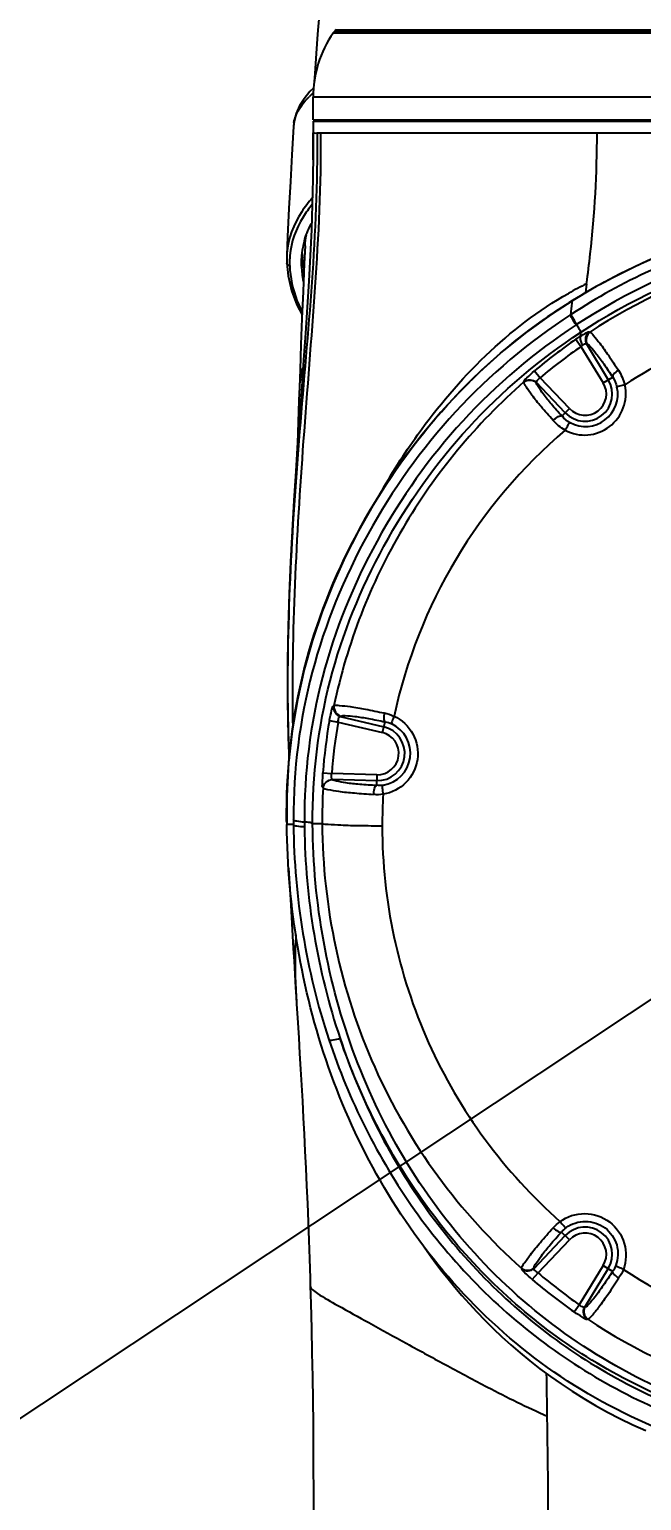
# Model space of a CAD drawing. Header units: millimetres. Extents: x 0 to 1173, y -4 to 841.
# Drawn here: x 231.6 to 241.87, y 311.81 to 336.49 of the extents above; entities that cross this region are included whole.
import ezdxf

# ---------------------------------------------------------------- set-up
doc = ezdxf.new("R2010")
doc.units = ezdxf.units.MM
doc.header["$LTSCALE"] = 65.395
doc.linetypes.add('CENTER', pattern=[0.6, 0.375, -0.075, 0.075, -0.075])
doc.layers.get('0').update_dxf_attribs({"linetype": 'CONTINUOUS'})
for name, color, linetype in [('ALL_DRFT_GEOM', 7, 'CONTINUOUS'), ('DRAFT_DIMS', 7, 'CONTINUOUS'), ('J_900_EXP_DH_BL10', 7, 'CONTINUOUS'), ('J_900_EXP_DH_BL9', 7, 'CONTINUOUS'), ('TM20_RUBBER_ARM1_900S_2207_BL13', 7, 'CONTINUOUS'), ('TMA25S_ARM1_756_BL8', 7, 'CONTINUOUS')]:
    doc.layers.add(name, color=color, linetype=linetype)
doc.styles.get("Standard").update_dxf_attribs({"font": 'txt', "width": 0.8})
doc.dimstyles.new('DIMSTYLE_13', dxfattribs={"dimtxt": 6, "dimasz": 9, "dimexe": 0.5, "dimexo": 0, "dimtad": 1, "dimlfac": 10, "dimzin": 0, "dimdsep": 46, "dimtxsty": 'Standard', "dimblk": '_FILLED', "dimblk1": '_FILLED', "dimblk2": '_FILLED', "dimcen": 0.09, "dimadec": 0, "dimazin": 0, "dimtp": 0.01, "dimtm": 0.01, "dimtfac": 1, "dimtofl": 0, "dimtmove": 0, "dimatfit": 2, "dimldrblk": '_FILLED', "dimfxl": 0, "dimtolj": 1, "dimtzin": 0, "dimarcsym": 0})
doc.dimstyles.new('DIMSTYLE_14', dxfattribs={"dimtxt": 6, "dimasz": 9, "dimexe": 0.5, "dimexo": 0, "dimtad": 1, "dimlfac": 10, "dimzin": 0, "dimdsep": 46, "dimtxsty": 'Standard', "dimblk": '_FILLED', "dimblk1": '_FILLED', "dimblk2": '_FILLED', "dimcen": 0.09, "dimadec": 0, "dimazin": 0, "dimtp": 0.01, "dimtm": 0.01, "dimtfac": 1, "dimtmove": 0, "dimatfit": 2, "dimldrblk": '_FILLED', "dimfxl": 0, "dimtolj": 1, "dimtzin": 0, "dimarcsym": 0})

# ---------------------------------------------------------------- blocks, each defined once
blk = doc.blocks.new('_FILLED')
at = {"color": 0, "linetype": 'ByBlock'}
blk.add_solid([(0, 0), (-1, 0.1667), (-1, -0.1667)], dxfattribs=at)
blk = doc.blocks.new('*D20')
at = {"layer": 'DRAFT_DIMS', "color": 2, "linetype": 'Continuous'}
blk.add_line((362.811, 192.443), (450.213, 94.254), dxfattribs=at)
at = {"layer": 'DRAFT_DIMS', "color": 2, "linetype": 'Continuous', "xscale": 9, "yscale": 9, "zscale": 9, "rotation": 131.6736765729}
blk.add_blockref('_FILLED', (362.811, 192.443), dxfattribs=at)
blk = doc.blocks.new('*D21')
at = {"layer": 'DRAFT_DIMS', "color": 2, "linetype": 'Continuous'}
for p, q in [((246.456, 323.158), (323.755, 374.496)), ((271.296, 339.655), (246.456, 323.158)), ((221.616, 306.661), (246.456, 323.158))]:
    blk.add_line(p, q, dxfattribs=at)
at = {"layer": 'DRAFT_DIMS', "color": 2, "linetype": 'Continuous', "xscale": 9, "yscale": 9, "zscale": 9}
for p, rotation in [((271.296, 339.655), 33.59000563470001), ((221.616, 306.661), 213.5900056347)]:
    blk.add_blockref('_FILLED', p, dxfattribs=dict(at, rotation=rotation))
blk = doc.blocks.new('*D23')
at = {"layer": 'DRAFT_DIMS', "color": 2, "linetype": 'Continuous'}
blk.add_line((390.784, 199.135), (471.564, 129.718), dxfattribs=at)
at = {"layer": 'DRAFT_DIMS', "color": 2, "linetype": 'Continuous', "xscale": 9, "yscale": 9, "zscale": 9, "rotation": 139.3269980893}
blk.add_blockref('_FILLED', (390.784, 199.135), dxfattribs=at)
blk = doc.blocks.new('TMA25S_ARM1_756_BL8', base_point=(656.9901, 283.1745))
at = {"layer": 'TMA25S_ARM1_756_BL8', "color": 7, "linetype": 'Continuous'}
for p, q in [((256.2209, 336.4344), (236.6911, 336.4344)), ((256.1767, 336.4577), (236.7354, 336.4577)), ((256.556, 335.3577), (236.356, 335.3577)), ((236.356, 334.9777), (236.356, 335.3577)), ((236.356, 334.9777), (256.556, 334.9777)), ((236.906, 334.9777), (236.906, 334.9577))]:
    blk.add_line(p, q, dxfattribs=at)
for centre, radius, start, end in [((238.2536, 335.3577), 1.8976, 145.42853, 180), ((236.7354, 336.4039), 0.0538, 90, 145.42853)]:
    blk.add_arc(centre, radius, start, end, dxfattribs=at)
blk = doc.blocks.new('J_900_EXP_DH_BL9', base_point=(532.0064, 323.1577))
at = {"layer": 'J_900_EXP_DH_BL9', "color": 7, "linetype": 'Continuous'}
for p, q in [((236.356, 334.9577), (236.356, 334.7577)), ((236.3561, 334.9577), (256.5559, 334.9577)), ((236.356, 334.7574), (236.3551, 334.4113)), ((236.356, 334.7577), (236.356, 334.7574)), ((236.356, 334.7574), (236.356, 334.7557)), ((236.4223, 334.7578), (236.4798, 334.7575)), ((236.4798, 334.7575), (236.8829, 334.7574)), ((236.8829, 334.7574), (236.9528, 334.7577)), ((236.9528, 334.7577), (246.406, 334.7577)), ((241.0641, 332.1578), (240.7093, 331.9469)), ((240.9427, 332.2271), (240.922, 332.0733)), ((240.6897, 331.7175), (240.6788, 331.7103)), ((240.7762, 331.542), (240.7655, 331.5349)), ((240.9844, 331.4186), (240.9976, 331.4151)), ((240.7631, 331.2959), (240.8485, 331.1736)), ((240.8485, 331.1736), (241.2218, 330.5644)), ((240.9394, 331.2161), (241.3068, 330.6165)), ((240.9394, 331.2161), (240.9525, 331.2125)), ((239.8924, 330.5785), (239.8918, 330.5816)), ((240.068, 330.7637), (240.1639, 330.6494)), ((240.6563, 330.1305), (240.1639, 330.6494)), ((241.2218, 330.5644), (241.3805, 330.6616)), ((240.5841, 330.0619), (240.0993, 330.5728)), ((240.0994, 330.5692), (240.0993, 330.5728)), ((240.6563, 330.1305), (240.5263, 330.0071)), ((236.697, 325.1417), (236.7049, 325.1462)), ((236.6286, 324.8978), (236.7757, 324.872)), ((236.8084, 324.9666), (236.8163, 324.9711)), ((236.8084, 324.9666), (237.5408, 324.7908)), ((236.7757, 324.872), (237.5175, 324.6939)), ((237.5175, 324.6939), (237.5613, 324.8761)), ((236.5178, 324.0185), (236.6668, 324.007)), ((237.4245, 323.9872), (236.6668, 324.007)), ((237.4245, 323.9872), (237.4197, 323.806)), ((237.4219, 323.8876), (236.6753, 323.9072)), ((235.9118, 323.153), (235.9119, 323.1522)), ((240.6563, 316.1848), (240.5208, 316.3135)), ((240.0624, 315.7037), (240.5841, 316.2534)), ((240.1278, 315.6279), (240.6563, 316.1848)), ((239.8546, 315.695), (239.8544, 315.7026)), ((240.0313, 315.5139), (240.1278, 315.6279)), ((240.0624, 315.7037), (240.0622, 315.7112)), ((241.2218, 315.7509), (240.8191, 315.0937)), ((241.3068, 315.6989), (240.9087, 315.0493)), ((241.2218, 315.7509), (241.3819, 315.6528)), ((240.7332, 314.9716), (240.8191, 315.0937)), ((240.9178, 315.0516), (240.9087, 315.0493)), ((240.9626, 314.8491), (240.9534, 314.8468))]:
    blk.add_line(p, q, dxfattribs=at)
for points in [[(236.3551, 334.4113), (236.3505, 333.9839), (236.3409, 333.5559), (236.3263, 333.1289), (236.3071, 332.7015), (236.2839, 332.2703), (236.2572, 331.8351), (236.2278, 331.3962), (236.1963, 330.9499), (236.1633, 330.4964), (236.1297, 330.0357), (236.0958, 329.5641), (236.0627, 329.0816), (236.031, 328.5885), (236.0014, 328.0814), (235.9749, 327.5605), (235.9528, 327.0262), (235.9362, 326.4749), (235.9265, 325.9059), (235.9255, 325.321), (235.9329, 324.8057)], [(246.456, 333.5339), (246.0029, 333.5261), (245.4726, 333.496), (244.9468, 333.4426), (244.4268, 333.365), (243.9142, 333.2627), (243.4102, 333.1357), (242.9164, 332.9845), (242.4339, 332.8101), (241.9637, 332.6134), (241.5068, 332.3956), (241.0641, 332.1578)], [(240.7093, 331.9469), (240.3467, 331.7113), (239.9353, 331.4158), (239.5441, 331.1022), (239.1743, 330.7731), (238.8253, 330.4292), (238.495, 330.0704), (238.1834, 329.6979), (237.8904, 329.313), (237.6146, 328.9146), (237.3566, 328.5031), (237.1168, 328.0796), (236.8948, 327.6419), (236.6915, 327.1908), (236.5083, 326.7267), (236.3456, 326.2476), (236.2057, 325.7539), (236.0908, 325.2464), (236.0025, 324.7232), (235.9434, 324.1845), (235.9145, 323.633), (235.9118, 323.153)], [(240.8485, 331.1736), (240.8518, 331.1763), (240.855, 331.1789), (240.8583, 331.1815), (240.8615, 331.184), (240.8648, 331.1864), (240.8681, 331.1887), (240.8713, 331.191), (240.8746, 331.1932), (240.8778, 331.1954)], [(235.9329, 324.8057), (235.9342, 324.7463), (235.9378, 324.6117), (235.9419, 324.4796), (235.9464, 324.35), (235.9505, 324.2486)], [(238.2162, 316.0659), (238.3085, 315.9346), (238.4076, 315.7987), (238.511, 315.6621), (238.6188, 315.5251), (238.731, 315.3878), (238.8484, 315.2498), (238.9713, 315.1112), (239.0996, 314.9724), (239.2335, 314.8336), (239.3734, 314.695), (239.5192, 314.5569), (239.6707, 314.4201), (239.8281, 314.2846), (239.9914, 314.1509), (240.1604, 314.0194), (240.3352, 313.8903), (240.516, 313.7639), (240.7023, 313.6407), (240.8942, 313.5208), (241.0919, 313.4045), (241.2949, 313.2921), (241.5031, 313.1839), (241.7167, 313.0801), (241.9349, 312.981)]]:
    blk.add_lwpolyline(points, dxfattribs=at)
for centre, radius, start, end in [((181.4456, 334.7399), 54.9104, 359.54643, 0.01851), ((246.4546, 323.0597), 9.9795, 89.99201, 123.14876), ((244.2912, 325.5832), 7.44, 116.74768, 119.3919), ((246.2552, 323.0217), 10.5071, 118.52361, 121.86454), ((246.1497, 323.1863), 10.3116, 121.84916, 125.04784), ((241.8496, 329.7425), 1.8957, 122.18522, 124.97029), ((243.2948, 331.2448), 2.4581, 176.1238, 177.6355), ((246.4567, 323.1397), 9.9469, 124.91773, 129.96187), ((246.4559, 323.1407), 9.7964, 124.917, 129.96173), ((240.9163, 330.3772), 0.458, 223.5, 31.5), ((240.9065, 330.3818), 0.6939, 242.12386, 12.43964), ((240.9163, 330.3772), 0.3584, 223.5, 31.5), ((240.9231, 330.3742), 0.5426, 241.92905, 12.58131), ((246.2369, 323.1301), 8.7204, 130.426, 167.81669), ((245.6368, 323.3167), 9.1459, 170.04486, 175.59929), ((265.9446, 325.443), 30.0171, 181.22017, 182.26895), ((245.6298, 323.3182), 8.9894, 170.04657, 175.60529), ((237.4339, 324.3455), 0.458, 268.5, 76.5), ((237.4339, 324.3455), 0.3584, 268.5, 76.5), ((237.4448, 324.3471), 0.5426, 279.16999, 65.03111), ((246.2044, 323.2248), 9.6976, 176.80181, 180.35432), ((245.1528, 323.1609), 7.6376, 176.25964, 180.27358), ((248.4642, 323.3317), 12.5536, 180.59412, 180.81894), ((247.3075, 323.2643), 11.2828, 180.14019, 180.566), ((247.6428, 323.2552), 11.4345, 180.31292, 180.72629), ((240.9163, 315.9381), 0.458, 328.5, 136.5), ((240.9163, 315.9381), 0.3584, 328.5, 136.5), ((246.408, 323.0404), 9.7152, 229.72708, 234.8811), ((246.4087, 323.0417), 9.866, 229.72919, 234.88248)]:
    blk.add_arc(centre, radius, start, end, dxfattribs=at)
for points, knots in [([(236.4223, 334.7581), (236.4387, 333.0845), (236.0916, 329.7733), (235.8992, 326.452), (235.9343, 324.8038)], [0, 0, 0, 0, 0.5037695, 1, 1, 1, 1]), ([(236.4798, 334.7574), (236.4909, 333.8936), (236.3962, 332.1666), (236.1209, 328.8506), (235.9867, 326.3841), (236.0125, 324.7821)], [0, 0, 0, 0, 0.2594814, 0.5187537, 1, 1, 1, 1]), ([(236.356, 334.7557), (236.3562, 334.7614), (236.3917, 334.751), (236.4059, 334.7577), (236.4223, 334.7578)], [0, 0, 0, 0, 0.2579443, 1, 1, 1, 1]), ([(240.9427, 332.2271), (240.965, 332.3939), (241.0724, 333.2329), (241.118, 334.0801), (241.118, 334.7577)], [0, 0, 0, 0, 0.1989417, 1, 1, 1, 1]), ([(246.456, 333.4085), (245.4415, 333.4085), (243.4045, 333.1314), (241.5361, 332.2685), (240.6897, 331.7175)], [0, 0, 0, 0, 0.5011431, 1, 1, 1, 1]), ([(241.2378, 332.2535), (241.9421, 332.6363), (243.4499, 333.2459), (245.0565, 333.4825), (245.8632, 333.5198)], [0, 0, 0, 0, 0.4981779, 1, 1, 1, 1]), ([(246.456, 333.2201), (245.456, 333.2201), (243.4486, 332.9417), (241.609, 332.0872), (240.7762, 331.542)], [0, 0, 0, 0, 0.5011773, 1, 1, 1, 1]), ([(240.8417, 331.4105), (241.6642, 331.9512), (243.4819, 332.7992), (245.467, 333.0786), (246.456, 333.0786)], [0, 0, 0, 0, 0.4987924, 1, 1, 1, 1]), ([(237.4757, 328.6945), (237.6681, 329.038), (238.4961, 330.3451), (239.6323, 331.4973), (240.6398, 332.0656)], [0, 0, 0, 0, 0.2539341, 1, 1, 1, 1]), ([(240.6788, 331.7103), (240.6806, 331.7276), (240.6896, 331.806), (240.7, 331.8843), (240.7084, 331.9454)], [0, 0, 0, 0, 0.219597, 1, 1, 1, 1]), ([(240.7095, 331.9467), (240.7092, 331.9466), (240.7087, 331.9463), (240.7084, 331.9457), (240.7084, 331.9454)], [0, 0, 0, 0, 0.465518, 1, 1, 1, 1]), ([(246.456, 331.979), (246.0268, 331.9793), (244.3212, 331.8526), (242.6573, 331.2254), (241.5841, 330.5313)], [0, 0, 0, 0, 0.2513957, 1, 1, 1, 1]), ([(235.9113, 323.2015), (235.9029, 324.0088), (236.0688, 325.6418), (237.2288, 328.7104), (238.8849, 330.6854), (240.2281, 331.6281)], [0, 0, 0, 0, 0.2475993, 0.4967546, 1, 1, 1, 1]), ([(240.6788, 331.7103), (239.9717, 331.2487), (238.6681, 330.1508), (237.1958, 328.0809), (236.2351, 325.7427), (236.0227, 324.0677), (236.0247, 323.2367)], [0, 0, 0, 0, 0.2521785, 0.5026783, 0.7518177, 1, 1, 1, 1]), ([(240.7655, 331.5349), (240.7419, 331.5712), (240.7155, 331.6264), (240.6738, 331.6886), (240.6788, 331.7103)], [0, 0, 0, 0, 0.6600091, 1, 1, 1, 1]), ([(240.7762, 331.542), (240.7528, 331.5783), (240.7264, 331.6335), (240.6848, 331.6958), (240.6897, 331.7175)], [0, 0, 0, 0, 0.6600344, 1, 1, 1, 1]), ([(240.7655, 331.5349), (240.0712, 331.0792), (238.7915, 329.9967), (237.3471, 327.9587), (236.4075, 325.6573), (236.204, 324.0097), (236.2085, 323.1927)], [0, 0, 0, 0, 0.2522253, 0.5027538, 0.7518752, 1, 1, 1, 1]), ([(236.3462, 323.1607), (236.34, 323.9681), (236.5375, 325.5972), (237.4637, 327.8733), (238.8908, 329.8889), (240.1556, 330.9595), (240.8417, 331.4105)], [0, 0, 0, 0, 0.2480836, 0.4971888, 0.7477368, 1, 1, 1, 1]), ([(240.8417, 331.4105), (240.846, 331.4265), (240.8136, 331.4735), (240.7941, 331.5147), (240.7762, 331.542)], [0, 0, 0, 0, 0.3369219, 1, 1, 1, 1]), ([(240.8399, 331.3469), (240.8345, 331.3407), (240.8243, 331.2841), (240.8537, 331.2338), (240.8778, 331.1954)], [0, 0, 0, 0, 0.1521276, 1, 1, 1, 1]), ([(240.8399, 331.3469), (240.8711, 331.3665), (240.9165, 331.3869), (240.9679, 331.4232), (240.9844, 331.4186)], [0, 0, 0, 0, 0.6837794, 1, 1, 1, 1]), ([(240.9977, 331.4151), (241.0233, 331.4051), (241.0783, 331.3349), (241.1821, 331.2101), (241.3192, 331.0114), (241.4206, 330.8602), (241.4754, 330.7757)], [0, 0, 0, 0, 0.1028699, 0.3153657, 0.6225277, 1, 1, 1, 1]), ([(240.8778, 331.1954), (240.8898, 331.2032), (240.9001, 331.2105), (240.9297, 331.2213), (240.9254, 331.2108), (240.9235, 331.208)], [0, 0, 0, 0, 0.6752073, 0.8432119, 1, 1, 1, 1]), ([(240.9526, 331.2124), (240.9761, 331.206), (241.0281, 331.1458), (241.1208, 331.039), (241.2432, 330.8667), (241.3323, 330.7352), (241.3805, 330.6616)], [0, 0, 0, 0, 0.1043797, 0.3167431, 0.6232747, 1, 1, 1, 1]), ([(239.8922, 330.5782), (239.091, 329.8791), (237.7095, 328.2082), (236.9233, 326.187), (236.7049, 325.1462)], [0, 0, 0, 0, 0.4999355, 1, 1, 1, 1]), ([(239.8921, 330.5818), (239.8917, 330.6095), (239.9749, 330.6679), (240.0244, 330.7271), (240.068, 330.7637)], [0, 0, 0, 0, 0.3270714, 1, 1, 1, 1]), ([(240.3797, 329.9342), (240.3124, 330.01), (240.1928, 330.149), (240.0373, 330.3374), (239.9451, 330.4736), (239.8929, 330.5497), (239.8921, 330.5782)], [0, 0, 0, 0, 0.3749273, 0.6812241, 0.8945748, 1, 1, 1, 1]), ([(240.0993, 330.5728), (240.0976, 330.5766), (240.1101, 330.6127), (240.1393, 330.6323), (240.1639, 330.6494)], [0, 0, 0, 0, 0.1221364, 1, 1, 1, 1]), ([(241.4754, 330.7757), (241.4612, 330.7661), (241.4255, 330.7369), (241.3708, 330.6931), (241.3805, 330.6616)], [0, 0, 0, 0, 0.3437215, 1, 1, 1, 1]), ([(240.5263, 330.0071), (240.4673, 330.0731), (240.3624, 330.1944), (240.2261, 330.3587), (240.1455, 330.4776), (240.0998, 330.5443), (240.0994, 330.5692)], [0, 0, 0, 0, 0.3749009, 0.6811727, 0.8945065, 1, 1, 1, 1]), ([(241.5841, 330.5312), (241.5537, 330.5243), (241.5133, 330.5089), (241.4618, 330.5037), (241.4526, 330.4923)], [0, 0, 0, 0, 0.6795092, 1, 1, 1, 1]), ([(240.3797, 329.9342), (240.4058, 329.9585), (240.4463, 329.9885), (240.5092, 330.0179), (240.5263, 330.0071)], [0, 0, 0, 0, 0.6386422, 1, 1, 1, 1]), ([(240.5821, 329.768), (240.5981, 329.7985), (240.6264, 329.8353), (240.6511, 329.8928), (240.6678, 329.8954)], [0, 0, 0, 0, 0.6712916, 1, 1, 1, 1]), ([(236.7049, 325.1462), (236.732, 325.158), (236.8271, 325.1465), (237.0004, 325.1303), (237.254, 325.0836), (237.4447, 325.0457), (237.5497, 325.0232)], [0, 0, 0, 0, 0.1035896, 0.3166162, 0.6237058, 1, 1, 1, 1]), ([(236.6286, 324.8978), (236.6384, 324.954), (236.6648, 325.0267), (236.673, 325.1279), (236.697, 325.1417)], [0, 0, 0, 0, 0.6737945, 1, 1, 1, 1]), ([(236.7757, 324.872), (236.7767, 324.8841), (236.7826, 324.9136), (236.7869, 324.9639), (236.8084, 324.9666)], [0, 0, 0, 0, 0.3586096, 1, 1, 1, 1]), ([(236.8163, 324.9711), (236.8394, 324.9839), (236.9249, 324.9774), (237.0772, 324.9662), (237.3012, 324.928), (237.4689, 324.8955), (237.5613, 324.8761)], [0, 0, 0, 0, 0.1050014, 0.3179152, 0.6244125, 1, 1, 1, 1]), ([(237.713, 324.9705), (237.8436, 324.9092), (238.0719, 324.6955), (238.1525, 324.239), (237.9486, 323.8244), (237.6727, 323.6826), (237.5314, 323.6591)], [0, 0, 0, 0, 0.2500803, 0.5015794, 0.7518588, 1, 1, 1, 1]), ([(237.5497, 325.0232), (237.5435, 324.9915), (237.5391, 324.9461), (237.5455, 324.8847), (237.5613, 324.8761)], [0, 0, 0, 0, 0.6429888, 1, 1, 1, 1]), ([(237.713, 324.9705), (237.7002, 324.9423), (237.6891, 324.903), (237.6654, 324.8515), (237.6739, 324.839)], [0, 0, 0, 0, 0.6715197, 1, 1, 1, 1]), ([(235.9343, 324.8038), (235.934, 324.8041), (235.9334, 324.8046), (235.933, 324.8053), (235.9329, 324.8057)], [0, 0, 0, 0, 0.5631845, 1, 1, 1, 1]), ([(236.5219, 323.7658), (236.5037, 323.7867), (236.5202, 323.8837), (236.5135, 323.9618), (236.5178, 324.0185)], [0, 0, 0, 0, 0.3276851, 1, 1, 1, 1]), ([(236.6752, 323.9072), (236.6715, 323.9088), (236.6568, 323.9441), (236.6623, 323.9774), (236.6668, 324.007)], [0, 0, 0, 0, 0.1185679, 1, 1, 1, 1]), ([(237.3696, 323.6526), (237.262, 323.6587), (237.0676, 323.6728), (236.809, 323.6961), (236.6392, 323.7288), (236.5427, 323.7449), (236.5219, 323.7657)], [0, 0, 0, 0, 0.3766741, 0.6841776, 0.8971449, 1, 1, 1, 1]), ([(237.4197, 323.806), (237.3253, 323.8112), (237.1547, 323.8233), (236.9276, 323.8441), (236.7783, 323.873), (236.6935, 323.8885), (236.6753, 323.9072)], [0, 0, 0, 0, 0.3760691, 0.683264, 0.8964009, 1, 1, 1, 1]), ([(237.3696, 323.6526), (237.3711, 323.6878), (237.3785, 323.7367), (237.4006, 323.8014), (237.4197, 323.806)], [0, 0, 0, 0, 0.6414551, 1, 1, 1, 1]), ([(237.5314, 323.6591), (237.5258, 323.6927), (237.5251, 323.7377), (237.5173, 323.8015), (237.5313, 323.8115)], [0, 0, 0, 0, 0.6641104, 1, 1, 1, 1]), ([(236.2085, 323.1927), (236.166, 323.1934), (236.1114, 323.2005), (236.0302, 323.2159), (236.0247, 323.2367)], [0, 0, 0, 0, 0.6642436, 1, 1, 1, 1]), ([(236.3462, 323.1607), (236.3419, 323.1762), (236.2813, 323.1873), (236.2402, 323.1924), (236.2085, 323.1927)], [0, 0, 0, 0, 0.3362827, 1, 1, 1, 1]), ([(246.456, 312.1952), (245.0057, 312.1952), (242.7922, 312.5682), (240.248, 313.9677), (238.1362, 315.875), (236.3828, 318.9914), (235.9316, 321.7753), (235.9119, 323.1522)], [0, 0, 0, 0, 0.2567265, 0.3841298, 0.5099449, 0.7562531, 1, 1, 1, 1]), ([(236.2092, 323.1102), (236.1667, 323.1106), (236.1121, 323.1173), (236.0308, 323.1321), (236.0253, 323.1528)], [0, 0, 0, 0, 0.664371, 1, 1, 1, 1]), ([(246.456, 312.7958), (245.0995, 312.7958), (242.3582, 313.2835), (238.9493, 315.6617), (236.8319, 319.1671), (236.3564, 321.8389), (236.3462, 323.1607)], [0, 0, 0, 0, 0.2535217, 0.5045394, 0.7529544, 1, 1, 1, 1]), ([(236.507, 323.1648), (236.5156, 321.7713), (237.1113, 318.956), (238.8133, 316.629), (239.8544, 315.7026)], [0, 0, 0, 0, 0.4999867, 1, 1, 1, 1]), ([(237.5152, 323.1244), (237.3893, 323.1252), (237.1588, 323.1289), (236.8538, 323.1332), (236.6466, 323.1512), (236.5372, 323.1514), (236.507, 323.1648)], [0, 0, 0, 0, 0.374291, 0.685864, 0.9018889, 1, 1, 1, 1]), ([(237.5152, 323.1244), (237.5121, 321.8847), (238.0469, 319.376), (239.5684, 317.312), (240.4966, 316.4896)], [0, 0, 0, 0, 0.4999186, 1, 1, 1, 1]), ([(236.8084, 319.5596), (236.7677, 319.5469), (236.7135, 319.5368), (236.6321, 319.5237), (236.6199, 319.5413)], [0, 0, 0, 0, 0.6650468, 1, 1, 1, 1]), ([(236.6199, 319.5413), (236.9557, 318.5295), (237.9235, 316.5804), (240.2142, 314.2331), (243.1783, 312.7687), (245.367, 312.468), (246.456, 312.468)], [0, 0, 0, 0, 0.2472836, 0.4963339, 0.747411, 1, 1, 1, 1]), ([(236.8084, 319.5596), (237.1373, 318.5674), (238.0849, 316.6554), (240.3302, 314.3512), (243.239, 312.9143), (245.3871, 312.6199), (246.456, 312.6199)], [0, 0, 0, 0, 0.2471372, 0.496137, 0.7472854, 1, 1, 1, 1]), ([(246.456, 312.6818), (245.3918, 312.6818), (243.2533, 312.9759), (240.3554, 314.4004), (238.106, 316.6796), (237.1448, 318.5745), (236.8084, 319.5596)], [0, 0, 0, 0, 0.2526755, 0.503821, 0.7528452, 1, 1, 1, 1]), ([(240.4966, 316.4896), (240.6139, 316.5748), (240.9131, 316.6723), (241.3558, 316.5212), (241.6229, 316.1369), (241.6107, 315.8219), (241.5604, 315.6857)], [0, 0, 0, 0, 0.2488268, 0.499741, 0.7508138, 1, 1, 1, 1]), ([(239.8544, 315.7026), (239.8551, 315.732), (239.9131, 315.811), (240.0117, 315.9546), (240.1802, 316.1545), (240.3092, 316.3027), (240.3818, 316.3835)], [0, 0, 0, 0, 0.1022352, 0.315199, 0.6230283, 1, 1, 1, 1]), ([(240.0622, 315.7112), (240.0614, 315.7373), (240.1112, 315.8087), (240.1966, 315.9355), (240.3439, 316.1122), (240.457, 316.2425), (240.5208, 316.3135)], [0, 0, 0, 0, 0.1030163, 0.3159309, 0.6234476, 1, 1, 1, 1]), ([(240.3818, 316.3835), (240.4071, 316.3606), (240.4456, 316.3327), (240.5046, 316.3037), (240.5208, 316.3135)], [0, 0, 0, 0, 0.6435801, 1, 1, 1, 1]), ([(240.4967, 316.4897), (240.5161, 316.4632), (240.5468, 316.4325), (240.5844, 316.3839), (240.6006, 316.3863)], [0, 0, 0, 0, 0.6669542, 1, 1, 1, 1]), ([(240.6006, 316.3863), (240.6922, 316.4535), (240.9269, 316.531), (241.2753, 316.4125), (241.4846, 316.1094), (241.4739, 315.862), (241.4341, 315.7553)], [0, 0, 0, 0, 0.2481094, 0.4995541, 0.7512726, 1, 1, 1, 1]), ([(240.0313, 315.5139), (239.9878, 315.5508), (239.9379, 315.6105), (239.8555, 315.6674), (239.8546, 315.695)], [0, 0, 0, 0, 0.6738325, 1, 1, 1, 1]), ([(240.1278, 315.6279), (240.118, 315.6349), (240.0957, 315.6553), (240.0545, 315.6835), (240.0624, 315.7037)], [0, 0, 0, 0, 0.3585764, 1, 1, 1, 1]), ([(241.3819, 315.6528), (241.3298, 315.5727), (241.2331, 315.4294), (241.1004, 315.241), (240.9996, 315.1248), (240.9433, 315.0582), (240.9178, 315.0516)], [0, 0, 0, 0, 0.3757923, 0.6830575, 0.8962309, 1, 1, 1, 1]), ([(241.4842, 315.5383), (241.4249, 315.4471), (241.3149, 315.2837), (241.1654, 315.0687), (241.0519, 314.9349), (240.9909, 314.8583), (240.9626, 314.8491)], [0, 0, 0, 0, 0.3762741, 0.6839116, 0.8971438, 1, 1, 1, 1]), ([(241.4842, 315.5383), (241.456, 315.5567), (241.4196, 315.5863), (241.3769, 315.6349), (241.3819, 315.6528)], [0, 0, 0, 0, 0.6446452, 1, 1, 1, 1]), ([(241.5607, 315.6858), (241.5303, 315.6972), (241.493, 315.7184), (241.4367, 315.7395), (241.4341, 315.7553)], [0, 0, 0, 0, 0.6693097, 1, 1, 1, 1]), ([(241.5604, 315.6857), (242.2795, 315.2131), (243.8644, 314.4732), (245.5955, 314.2267), (246.456, 314.2275)], [0, 0, 0, 0, 0.4999835, 1, 1, 1, 1]), ([(240.9087, 315.0493), (240.9055, 315.0468), (240.8675, 315.0515), (240.8419, 315.0743), (240.8191, 315.0937)], [0, 0, 0, 0, 0.1192214, 1, 1, 1, 1]), ([(240.9534, 314.8468), (240.9266, 314.8402), (240.85, 314.9057), (240.7798, 314.9388), (240.7332, 314.9716)], [0, 0, 0, 0, 0.3263742, 1, 1, 1, 1]), ([(240.9626, 314.8491), (241.768, 314.3155), (243.5467, 313.482), (245.4898, 313.2029), (246.456, 313.2026)], [0, 0, 0, 0, 0.4999691, 1, 1, 1, 1])]:
    blk.add_open_spline(points, degree=3, knots=knots, dxfattribs=at)
for points in [[(240.9844, 331.4186), (240.927, 331.38), (240.9037, 331.2753), (240.9394, 331.2161)], [(240.9977, 331.4151), (240.9402, 331.3765), (240.9169, 331.2717), (240.9526, 331.2124)], [(239.8921, 330.5818), (239.9443, 330.6271), (240.0513, 330.6225), (240.0993, 330.5728)], [(239.8922, 330.5782), (239.9443, 330.6236), (240.0514, 330.619), (240.0994, 330.5692)], [(241.3805, 330.6616), (241.4145, 330.6106), (241.4392, 330.5522), (241.4526, 330.4923)], [(241.4754, 330.7757), (241.524, 330.701), (241.5612, 330.6175), (241.584, 330.5313)], [(240.5818, 329.7682), (240.5066, 329.8122), (240.4376, 329.869), (240.3797, 329.9342)], [(240.6678, 329.8954), (240.6185, 329.9216), (240.5598, 329.9543), (240.5437, 330.0077)], [(236.7049, 325.1462), (236.6916, 325.0783), (236.7492, 324.9878), (236.8163, 324.9711)], [(236.697, 325.1417), (236.6837, 325.0738), (236.7413, 324.9833), (236.8084, 324.9666)], [(237.5497, 325.0232), (237.6048, 325.0114), (237.6627, 324.9975), (237.7081, 324.9641)], [(237.5613, 324.8761), (237.5993, 324.8684), (237.6396, 324.8585), (237.6699, 324.8343)], [(236.5219, 323.7657), (236.5261, 323.8351), (236.6057, 323.9085), (236.6752, 323.9072)], [(237.5313, 323.8115), (237.4959, 323.8058), (237.4575, 323.7994), (237.4238, 323.8116)], [(237.5314, 323.6591), (237.4794, 323.652), (237.4241, 323.6443), (237.374, 323.6598)], [(236.0252, 323.1537), (235.9875, 323.1533), (235.9497, 323.1527), (235.9119, 323.1517)], [(236.0253, 323.1528), (236.0373, 321.9329), (236.2357, 320.6993), (236.6199, 319.5413)], [(236.2092, 323.1102), (236.2244, 321.91), (236.4248, 320.6969), (236.8084, 319.5596)], [(236.507, 323.1648), (236.4535, 323.1607), (236.3998, 323.16), (236.3462, 323.1607)], [(240.3818, 316.3835), (240.4162, 316.4218), (240.4532, 316.4612), (240.4996, 316.4835)], [(240.5208, 316.3135), (240.5443, 316.3401), (240.5702, 316.3675), (240.6028, 316.3816)], [(239.8544, 315.7025), (239.9065, 315.6568), (240.0141, 315.6613), (240.0622, 315.7112)], [(239.8546, 315.695), (239.9067, 315.6493), (240.0143, 315.6537), (240.0624, 315.7037)], [(241.4341, 315.7553), (241.4212, 315.7208), (241.4074, 315.6832), (241.3792, 315.6596)], [(241.5606, 315.6855), (241.5407, 315.6357), (241.5195, 315.5825), (241.4801, 315.5461)], [(240.9534, 314.8468), (240.8962, 314.8856), (240.8731, 314.9901), (240.9087, 315.0493)], [(240.9626, 314.8491), (240.9053, 314.8878), (240.8821, 314.9924), (240.9178, 315.0516)]]:
    blk.add_open_spline(points, degree=3, dxfattribs=at)
blk = doc.blocks.new('J_900_EXP_DH_BL10', base_point=(658.2783, 323.5593))
at = {"layer": 'J_900_EXP_DH_BL10', "color": 7, "linetype": 'Continuous'}
for p, q in [((236.3629, 335.5105), (236.3012, 335.4505)), ((236.0259, 334.8653), (235.9978, 334.3876)), ((236.2195, 332.8608), (236.206, 332.5648)), ((235.9118, 332.6989), (235.9119, 332.5773)), ((235.9642, 332.6923), (235.9637, 332.6855)), ((235.9648, 332.7006), (235.9642, 332.6923)), ((236.1597, 332.5241), (236.1594, 332.6523)), ((235.9445, 322.4194), (235.974, 321.8951)), ((236.0783, 320.1448), (236.0784, 320.1446))]:
    blk.add_line(p, q, dxfattribs=at)
for points in [[(236.4792, 337.0367), (236.455, 336.7317), (236.431, 336.4162), (236.4073, 336.0909), (236.3839, 335.7559), (236.375, 335.6226)], [(236.3012, 335.4505), (236.2027, 335.3316), (236.1253, 335.2096), (236.0696, 335.0834), (236.0362, 334.9545), (236.0256, 334.8601)], [(235.9978, 334.3876), (235.9734, 333.9451), (235.9497, 333.4896), (235.9267, 333.0204), (235.9118, 332.6989)], [(235.9119, 332.573), (235.9339, 332.3568), (235.9908, 332.1138), (236.0808, 331.8747), (236.1698, 331.7051)], [(236.206, 332.5648), (236.1858, 332.0979), (236.1673, 331.6451), (236.1505, 331.2062), (236.1351, 330.7828), (236.1251, 330.4943)], [(236.1251, 330.4943), (236.1175, 330.267), (236.1058, 329.9079), (236.0944, 329.5436)], [(235.974, 321.8951), (235.9854, 321.6961), (235.9972, 321.4922), (236.0094, 321.2843), (236.0221, 321.072), (236.035, 320.856), (236.0619, 320.4147)], [(236.0619, 320.4147), (236.0756, 320.189), (236.0784, 320.1446)], [(236.0783, 320.1448), (236.0979, 319.8237), (236.1133, 319.5695), (236.1288, 319.3099), (236.1443, 319.0452), (236.1596, 318.7781), (236.1748, 318.5076), (236.1898, 318.232), (236.2045, 317.9531), (236.2189, 317.6709), (236.233, 317.3832), (236.2466, 317.09), (236.2596, 316.7911), (236.2719, 316.4861), (236.2834, 316.1758), (236.2941, 315.8606), (236.3041, 315.5393), (236.3081, 315.4035)], [(236.3081, 315.4034), (236.3161, 315.1131), (236.3265, 314.6966), (236.3353, 314.286), (236.3427, 313.883), (236.3486, 313.4874), (236.3532, 313.0976), (236.3565, 312.7157), (236.3587, 312.342), (236.3598, 311.9734), (236.36, 311.6155), (236.3595, 311.2667), (236.3585, 310.9167), (236.3573, 310.5662), (236.3563, 310.2245), (236.356, 309.9577)]]:
    blk.add_lwpolyline(points, dxfattribs=at)
for centre, radius, start, end in [((237.4273, 334.2113), 1.6222, 131.34139, 134.62582), ((236.6314, 334.8272), 0.6067, 170.08601, 176.40141), ((237.4949, 332.5923), 1.3363, 169.62025, 177.42986), ((237.4216, 332.6045), 1.262, 162.54458, 169.56362), ((237.3236, 332.6417), 1.413, 176.23636, 177.35456), ((237.4203, 332.5901), 1.4598, 176.25287, 180.68398), ((237.5133, 332.5905), 1.5527, 180.65967, 182.30978), ((237.8542, 332.8002), 1.6863, 182.17039, 184.96892), ((237.877, 332.8026), 1.7093, 184.98351, 190.9433), ((237.882, 332.5951), 1.7237, 182.36084, 190.95421), ((85.3061, 311.0359), 154.9933, 0.808911, 1.072624), ((22.9602, 310.2299), 217.3444, 359.928235, 0.789349)]:
    blk.add_arc(centre, radius, start, end, dxfattribs=at)
for points, knots in [([(236.0338, 334.9316), (236.0403, 334.9689), (236.0852, 335.1333), (236.1942, 335.2734), (236.2877, 335.3659)], [0, 0, 0, 0, 0.2232955, 1, 1, 1, 1]), ([(236.3416, 333.6648), (236.278, 333.5925), (236.0641, 333.3229), (235.93, 332.9824), (235.9137, 332.7345)], [0, 0, 0, 0, 0.2794207, 1, 1, 1, 1]), ([(236.3395, 333.5549), (236.2845, 333.488), (236.0978, 333.2364), (235.9822, 332.927), (235.9648, 332.7006)], [0, 0, 0, 0, 0.2761285, 1, 1, 1, 1]), ([(235.9618, 332.5279), (235.9698, 332.3305), (236.0287, 332.0626), (236.1388, 331.8186), (236.1706, 331.7561)], [0, 0, 0, 0, 0.7382749, 1, 1, 1, 1]), ([(236.0672, 321.3023), (236.061, 321.2262), (236.0408, 320.8405), (236.0595, 320.4539), (236.0783, 320.1448)], [0, 0, 0, 0, 0.1977085, 1, 1, 1, 1]), ([(236.3081, 315.4034), (236.3087, 315.3829), (236.3512, 315.3335), (236.5036, 315.2289), (236.8286, 315.0471), (237.3271, 314.7718), (237.9421, 314.4323), (238.6037, 314.0687), (239.3842, 313.6518), (239.943, 313.3738), (240.284, 313.2241)], [0, 0, 0, 0, 0.0135538, 0.0384804, 0.1254628, 0.2558749, 0.4160469, 0.588454, 0.7542514, 1, 1, 1, 1])]:
    blk.add_open_spline(points, degree=3, knots=knots, dxfattribs=at)
for points in [[(236.2177, 332.9831), (236.2458, 333.0722), (236.284, 333.1585), (236.329, 333.2403)], [(236.2195, 332.8608), (236.2224, 332.9235), (236.2296, 332.9862), (236.2415, 333.0478)], [(235.9618, 332.5279), (235.9394, 332.5278), (235.914, 332.5507), (235.912, 332.5731)], [(236.1866, 330.8272), (236.1494, 330.7207), (236.1289, 330.6071), (236.1251, 330.4943)]]:
    blk.add_open_spline(points, degree=3, dxfattribs=at)
blk = doc.blocks.new('TM20_RUBBER_ARM1_900S_2207_BL13', base_point=(618.218, 287.482))
at = {"layer": 'TM20_RUBBER_ARM1_900S_2207_BL13', "color": 7, "linetype": 'Continuous'}
for p, q in [((256.182, 336.483), (236.73, 336.483)), ((236.73, 336.473), (236.73, 336.483)), ((256.182, 336.473), (236.73, 336.473)), ((236.956, 336.473), (236.956, 336.458))]:
    blk.add_line(p, q, dxfattribs=at)
blk.add_arc((236.75, 336.483), 0.02, 143.189, 180, dxfattribs=at)

msp = doc.modelspace()

# ---------------------------------------------------------------- hatches: boundary and pattern name
at = {"linetype": 'Continuous'}
h = msp.add_hatch(dxfattribs=at)
h.set_pattern_fill('5DOF WORKSPACE', color=2, scale=22.62069, angle=45, style=0, pattern_type=0)
h.set_pattern_definition([(45, (0, 0), (-15.99524, 15.99524), [])])
edge = h.paths.add_edge_path()
edge.add_arc((246.456, 323.1578), 175, 91.640521, 448.35948)
edge.add_line((251.466, 401.7708), (251.466, 498.086))
edge.add_line((251.466, 401.7708), (269.8458, 341.6534))
edge.add_arc((246.456, 323.1578), 29.8189, 141.66454, 398.33546)
edge.add_line((241.446, 401.7708), (223.0663, 341.6534))
edge.add_line((241.446, 401.7708), (241.446, 498.086))

# ---------------------------------------------------------------- linework, layer by layer
at = {"color": 2, "linetype": 'CENTER'}
msp.add_arc((246.456, 323.1578), 29.8189, 141.66454, 38.33546, dxfattribs=at)
at = {"layer": 'ALL_DRFT_GEOM', "color": 7, "linetype": 'Continuous'}
msp.add_circle((246.456, 323.1578), 190.295, dxfattribs=at)
msp.add_arc((246.456, 323.1578), 175, 91.640521, 88.35948, dxfattribs=at)

# ---------------------------------------------------------------- block references
at = {"layer": 'J_900_EXP_DH_BL10'}
msp.add_blockref('J_900_EXP_DH_BL10', (658.2783, 323.5593), dxfattribs=at)
at = {"layer": 'J_900_EXP_DH_BL9'}
msp.add_blockref('J_900_EXP_DH_BL9', (532.0064, 323.1577), dxfattribs=at)
at = {"layer": 'TM20_RUBBER_ARM1_900S_2207_BL13'}
msp.add_blockref('TM20_RUBBER_ARM1_900S_2207_BL13', (618.2183, 287.4822), dxfattribs=at)
at = {"layer": 'TMA25S_ARM1_756_BL8'}
msp.add_blockref('TMA25S_ARM1_756_BL8', (656.9901, 283.1745), dxfattribs=at)

# ---------------------------------------------------------------- dimensions: what is measured, and where the dimension line sits
at = {"layer": 'DRAFT_DIMS', "color": 2, "linetype": 'Continuous'}
for p1, p2, text, dimstyle, picture, middle in [((362.8113, 192.4426), (130.1007, 453.8729), '%%c<> \\P(Reachable Space)', 'DIMSTYLE_13', '*D20', (397.079, 156.2018)), ((390.7836, 199.1347), (102.1284, 447.1808), '%%c<> \\P(Working Space)', 'DIMSTYLE_13', '*D23', (417.9342, 177.7815)), ((271.2957, 339.655), (221.6163, 306.6606), '%%c<>', 'DIMSTYLE_14', '*D21', (292.27, 355.3856))]:
    dim = msp.add_diameter_dim_2p(p1=p1, p2=p2, text=text, dimstyle=dimstyle, override={"dimpost": '<>'}, dxfattribs=at)
    dim.commit()
    dim.dimension.update_dxf_attribs({"geometry": picture, "text_midpoint": middle, "dimtype": 163})

doc.saveas('drawing.dxf')
